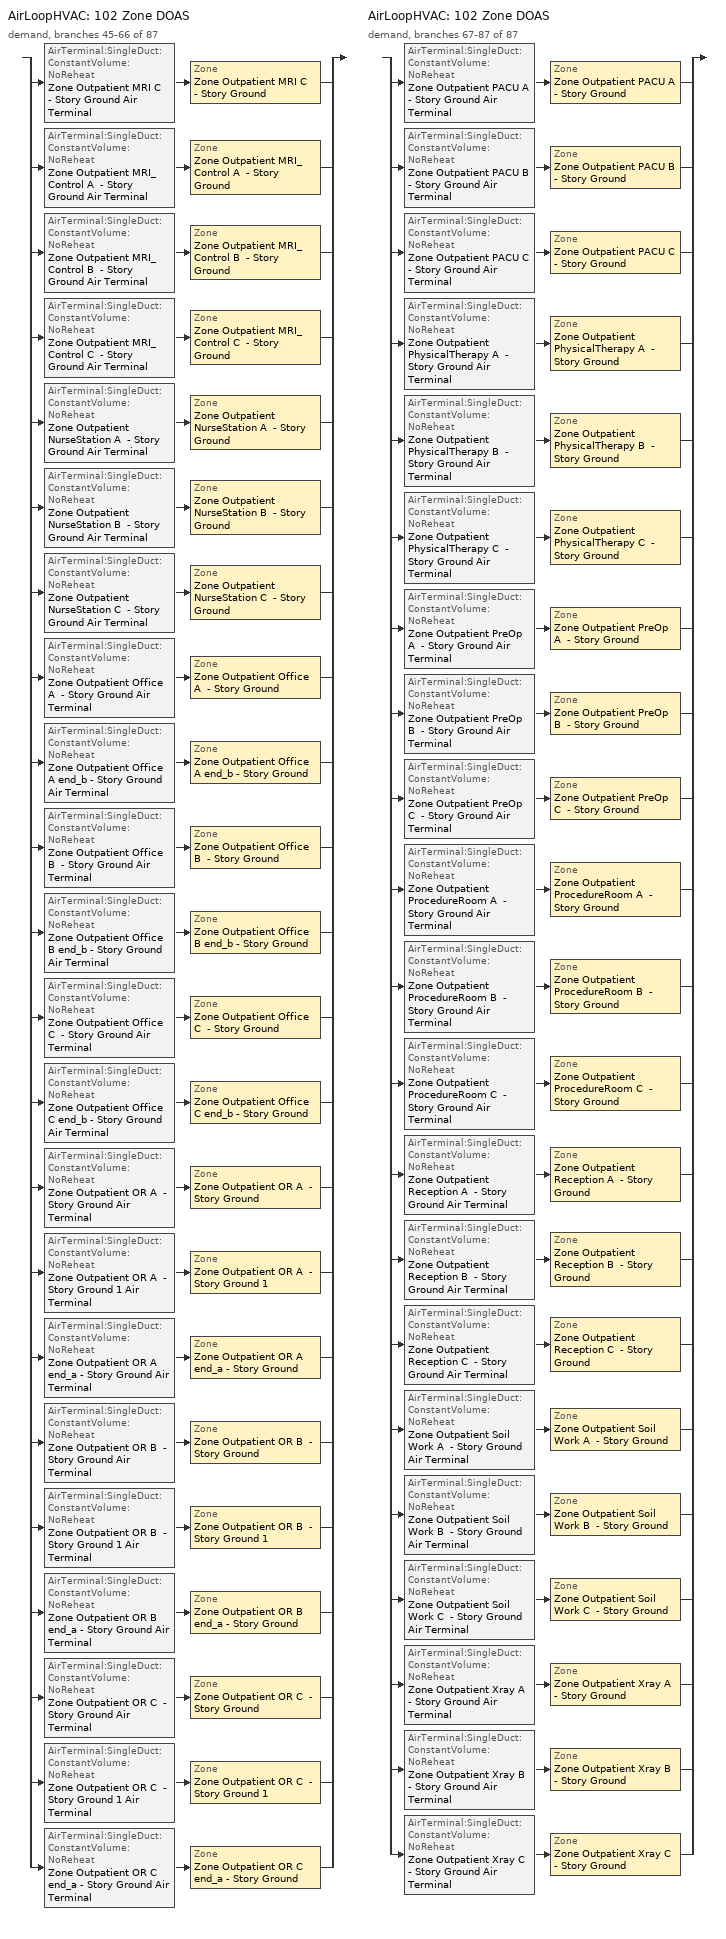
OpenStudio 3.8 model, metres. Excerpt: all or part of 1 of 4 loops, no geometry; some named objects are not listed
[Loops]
AirLoopHVAC '102 Zone DOAS'
 demand, branches 45-66 of 87: split
  | AirTerminal:SingleDuct:ConstantVolume:NoReheat 'Zone Outpatient MRI C  - Story Ground Air Terminal' > Zone 'Zone Outpatient MRI C  - Story Ground'
  | AirTerminal:SingleDuct:ConstantVolume:NoReheat 'Zone Outpatient MRI_Control A  - Story Ground Air Terminal' > Zone 'Zone Outpatient MRI_Control A  - Story Ground'
  | AirTerminal:SingleDuct:ConstantVolume:NoReheat 'Zone Outpatient MRI_Control B  - Story Ground Air Terminal' > Zone 'Zone Outpatient MRI_Control B  - Story Ground'
  | AirTerminal:SingleDuct:ConstantVolume:NoReheat 'Zone Outpatient MRI_Control C  - Story Ground Air Terminal' > Zone 'Zone Outpatient MRI_Control C  - Story Ground'
  | AirTerminal:SingleDuct:ConstantVolume:NoReheat 'Zone Outpatient NurseStation A  - Story Ground Air Terminal' > Zone 'Zone Outpatient NurseStation A  - Story Ground'
  | AirTerminal:SingleDuct:ConstantVolume:NoReheat 'Zone Outpatient NurseStation B  - Story Ground Air Terminal' > Zone 'Zone Outpatient NurseStation B  - Story Ground'
  | AirTerminal:SingleDuct:ConstantVolume:NoReheat 'Zone Outpatient NurseStation C  - Story Ground Air Terminal' > Zone 'Zone Outpatient NurseStation C  - Story Ground'
  | AirTerminal:SingleDuct:ConstantVolume:NoReheat 'Zone Outpatient Office A  - Story Ground Air Terminal' > Zone 'Zone Outpatient Office A  - Story Ground'
  | AirTerminal:SingleDuct:ConstantVolume:NoReheat 'Zone Outpatient Office A end_b - Story Ground Air Terminal' > Zone 'Zone Outpatient Office A end_b - Story Ground'
  | AirTerminal:SingleDuct:ConstantVolume:NoReheat 'Zone Outpatient Office B  - Story Ground Air Terminal' > Zone 'Zone Outpatient Office B  - Story Ground'
  | AirTerminal:SingleDuct:ConstantVolume:NoReheat 'Zone Outpatient Office B end_b - Story Ground Air Terminal' > Zone 'Zone Outpatient Office B end_b - Story Ground'
  | AirTerminal:SingleDuct:ConstantVolume:NoReheat 'Zone Outpatient Office C  - Story Ground Air Terminal' > Zone 'Zone Outpatient Office C  - Story Ground'
  | AirTerminal:SingleDuct:ConstantVolume:NoReheat 'Zone Outpatient Office C end_b - Story Ground Air Terminal' > Zone 'Zone Outpatient Office C end_b - Story Ground'
  | AirTerminal:SingleDuct:ConstantVolume:NoReheat 'Zone Outpatient OR A  - Story Ground Air Terminal' > Zone 'Zone Outpatient OR A  - Story Ground'
  | AirTerminal:SingleDuct:ConstantVolume:NoReheat 'Zone Outpatient OR A  - Story Ground 1 Air Terminal' > Zone 'Zone Outpatient OR A  - Story Ground 1'
  | AirTerminal:SingleDuct:ConstantVolume:NoReheat 'Zone Outpatient OR A end_a - Story Ground Air Terminal' > Zone 'Zone Outpatient OR A end_a - Story Ground'
  | AirTerminal:SingleDuct:ConstantVolume:NoReheat 'Zone Outpatient OR B  - Story Ground Air Terminal' > Zone 'Zone Outpatient OR B  - Story Ground'
  | AirTerminal:SingleDuct:ConstantVolume:NoReheat 'Zone Outpatient OR B  - Story Ground 1 Air Terminal' > Zone 'Zone Outpatient OR B  - Story Ground 1'
  | AirTerminal:SingleDuct:ConstantVolume:NoReheat 'Zone Outpatient OR B end_a - Story Ground Air Terminal' > Zone 'Zone Outpatient OR B end_a - Story Ground'
  | AirTerminal:SingleDuct:ConstantVolume:NoReheat 'Zone Outpatient OR C  - Story Ground Air Terminal' > Zone 'Zone Outpatient OR C  - Story Ground'
  | AirTerminal:SingleDuct:ConstantVolume:NoReheat 'Zone Outpatient OR C  - Story Ground 1 Air Terminal' > Zone 'Zone Outpatient OR C  - Story Ground 1'
  | AirTerminal:SingleDuct:ConstantVolume:NoReheat 'Zone Outpatient OR C end_a - Story Ground Air Terminal' > Zone 'Zone Outpatient OR C end_a - Story Ground'
AirLoopHVAC '102 Zone DOAS'
 demand, branches 67-87 of 87: split
  | AirTerminal:SingleDuct:ConstantVolume:NoReheat 'Zone Outpatient PACU A  - Story Ground Air Terminal' > Zone 'Zone Outpatient PACU A  - Story Ground'
  | AirTerminal:SingleDuct:ConstantVolume:NoReheat 'Zone Outpatient PACU B  - Story Ground Air Terminal' > Zone 'Zone Outpatient PACU B  - Story Ground'
  | AirTerminal:SingleDuct:ConstantVolume:NoReheat 'Zone Outpatient PACU C  - Story Ground Air Terminal' > Zone 'Zone Outpatient PACU C  - Story Ground'
  | AirTerminal:SingleDuct:ConstantVolume:NoReheat 'Zone Outpatient PhysicalTherapy A  - Story Ground Air Terminal' > Zone 'Zone Outpatient PhysicalTherapy A  - Story Ground'
  | AirTerminal:SingleDuct:ConstantVolume:NoReheat 'Zone Outpatient PhysicalTherapy B  - Story Ground Air Terminal' > Zone 'Zone Outpatient PhysicalTherapy B  - Story Ground'
  | AirTerminal:SingleDuct:ConstantVolume:NoReheat 'Zone Outpatient PhysicalTherapy C  - Story Ground Air Terminal' > Zone 'Zone Outpatient PhysicalTherapy C  - Story Ground'
  | AirTerminal:SingleDuct:ConstantVolume:NoReheat 'Zone Outpatient PreOp A  - Story Ground Air Terminal' > Zone 'Zone Outpatient PreOp A  - Story Ground'
  | AirTerminal:SingleDuct:ConstantVolume:NoReheat 'Zone Outpatient PreOp B  - Story Ground Air Terminal' > Zone 'Zone Outpatient PreOp B  - Story Ground'
  | AirTerminal:SingleDuct:ConstantVolume:NoReheat 'Zone Outpatient PreOp C  - Story Ground Air Terminal' > Zone 'Zone Outpatient PreOp C  - Story Ground'
  | AirTerminal:SingleDuct:ConstantVolume:NoReheat 'Zone Outpatient ProcedureRoom A  - Story Ground Air Terminal' > Zone 'Zone Outpatient ProcedureRoom A  - Story Ground'
  | AirTerminal:SingleDuct:ConstantVolume:NoReheat 'Zone Outpatient ProcedureRoom B  - Story Ground Air Terminal' > Zone 'Zone Outpatient ProcedureRoom B  - Story Ground'
  | AirTerminal:SingleDuct:ConstantVolume:NoReheat 'Zone Outpatient ProcedureRoom C  - Story Ground Air Terminal' > Zone 'Zone Outpatient ProcedureRoom C  - Story Ground'
  | AirTerminal:SingleDuct:ConstantVolume:NoReheat 'Zone Outpatient Reception A  - Story Ground Air Terminal' > Zone 'Zone Outpatient Reception A  - Story Ground'
  | AirTerminal:SingleDuct:ConstantVolume:NoReheat 'Zone Outpatient Reception B  - Story Ground Air Terminal' > Zone 'Zone Outpatient Reception B  - Story Ground'
  | AirTerminal:SingleDuct:ConstantVolume:NoReheat 'Zone Outpatient Reception C  - Story Ground Air Terminal' > Zone 'Zone Outpatient Reception C  - Story Ground'
  | AirTerminal:SingleDuct:ConstantVolume:NoReheat 'Zone Outpatient Soil Work A  - Story Ground Air Terminal' > Zone 'Zone Outpatient Soil Work A  - Story Ground'
  | AirTerminal:SingleDuct:ConstantVolume:NoReheat 'Zone Outpatient Soil Work B  - Story Ground Air Terminal' > Zone 'Zone Outpatient Soil Work B  - Story Ground'
  | AirTerminal:SingleDuct:ConstantVolume:NoReheat 'Zone Outpatient Soil Work C  - Story Ground Air Terminal' > Zone 'Zone Outpatient Soil Work C  - Story Ground'
  | AirTerminal:SingleDuct:ConstantVolume:NoReheat 'Zone Outpatient Xray A  - Story Ground Air Terminal' > Zone 'Zone Outpatient Xray A  - Story Ground'
  | AirTerminal:SingleDuct:ConstantVolume:NoReheat 'Zone Outpatient Xray B  - Story Ground Air Terminal' > Zone 'Zone Outpatient Xray B  - Story Ground'
  | AirTerminal:SingleDuct:ConstantVolume:NoReheat 'Zone Outpatient Xray C  - Story Ground Air Terminal' > Zone 'Zone Outpatient Xray C  - Story Ground'
[Sizing:Zone] Zone Cooling Design Supply Air Temperature Input Method=SupplyAirTemperature; Zone Cooling Design Supply Air Temperature {C}=12.7778; Zone Cooling Design Supply Air Temperature Difference {deltaC}=11.11; Zone Heating Design Supply Air Temperature Input Method=SupplyAirTemperature; Zone Heating Design Supply Air Temperature {C}=40; Zone Heating Design Supply Air Temperature Difference {deltaC}=11.11; Zone Cooling Design Supply Air Humidity Ratio {kg-H2O/kg-air}=0.0085; Zone Heating Design Supply Air Humidity Ratio {kg-H2O/kg-air}=0.008; Cooling Design Air Flow Method=DesignDay; Heating Design Air Flow Method=DesignDay; Account for Dedicated Outdoor Air System=Yes; Dedicated Outdoor Air System Control Strategy=NeutralSupplyAir; Dedicated Outdoor Air Low Setpoint Temperature for Design {C}=15.556; Dedicated Outdoor Air High Setpoint Temperature for Design {C}=21.111; Zone Load Sizing Method=Sensible Load Only No Latent Load; Zone Latent Cooling Design Supply Air Humidity Ratio Input Method=HumidityRatioDifference; Zone Cooling Design Supply Air Humidity Ratio Difference {kgWater/kgDryAir}=0.005; Zone Latent Heating Design Supply Air Humidity Ratio Input Method=HumidityRatioDifference; Zone Humidification Design Supply Air Humidity Ratio Difference {kgWater/kgDryAir}=0.005
Zone Outpatient OR A  - Story Ground; Zone Outpatient OR B  - Story Ground; Zone Outpatient OR C  - Story Ground; Zone Outpatient Reception A  - Story Ground; Zone Outpatient Reception B  - Story Ground; Zone Outpatient Reception C  - Story Ground; Zone Outpatient PhysicalTherapy A  - Story Ground; Zone Outpatient PhysicalTherapy B  - Story Ground; Zone Outpatient PhysicalTherapy C  - Story Ground; Zone Outpatient Office A  - Story Ground; Zone Outpatient Office B  - Story Ground; Zone Outpatient Office C  - Story Ground; Zone Outpatient Office A end_b - Story Ground; Zone Outpatient Office B end_b - Story Ground; Zone Outpatient Office C end_b - Story Ground; Zone Outpatient OR A end_a - Story Ground; Zone Outpatient OR B end_a - Story Ground; Zone Outpatient OR C end_a - Story Ground; Zone Outpatient OR A  - Story Ground 1; Zone Outpatient OR B  - Story Ground 1; Zone Outpatient OR C  - Story Ground 1; Zone Outpatient MRI_Control A  - Story Ground; Zone Outpatient MRI_Control B  - Story Ground; Zone Outpatient MRI_Control C  - Story Ground; Zone Outpatient ProcedureRoom A  - Story Ground; Zone Outpatient ProcedureRoom B  - Story Ground; Zone Outpatient ProcedureRoom C  - Story Ground; Zone Outpatient Soil Work A  - Story Ground; Zone Outpatient Soil Work B  - Story Ground; Zone Outpatient Soil Work C  - Story Ground; Zone Outpatient MRI C  - Story Ground; Zone Outpatient PreOp A  - Story Ground; Zone Outpatient PreOp B  - Story Ground; Zone Outpatient PreOp C  - Story Ground; Zone Outpatient NurseStation A  - Story Ground; Zone Outpatient NurseStation B  - Story Ground; Zone Outpatient NurseStation C  - Story Ground; Zone Outpatient Xray A  - Story Ground; Zone Outpatient Xray B  - Story Ground; Zone Outpatient Xray C  - Story Ground; Zone Outpatient PACU A  - Story Ground; Zone Outpatient PACU B  - Story Ground; Zone Outpatient PACU C  - Story Ground
[Zone equipment]
Zone Outpatient OR A  - Story Ground: Zone Outpatient OR A  - Story Ground Air Terminal, Zone Outpatient OR A  - Story Ground FCU
Zone Outpatient OR B  - Story Ground: Zone Outpatient OR B  - Story Ground Air Terminal, Zone Outpatient OR B  - Story Ground FCU
Zone Outpatient OR C  - Story Ground: Zone Outpatient OR C  - Story Ground Air Terminal, Zone Outpatient OR C  - Story Ground FCU
Zone Outpatient Reception A  - Story Ground: Zone Outpatient Reception A  - Story Ground Air Terminal, Zone Outpatient Reception A  - Story Ground FCU
Zone Outpatient Reception B  - Story Ground: Zone Outpatient Reception B  - Story Ground Air Terminal, Zone Outpatient Reception B  - Story Ground FCU
Zone Outpatient Reception C  - Story Ground: Zone Outpatient Reception C  - Story Ground Air Terminal, Zone Outpatient Reception C  - Story Ground FCU
Zone Outpatient PhysicalTherapy A  - Story Ground: Zone Outpatient PhysicalTherapy A  - Story Ground Air Terminal, Zone Outpatient PhysicalTherapy A  - Story Ground FCU
Zone Outpatient PhysicalTherapy B  - Story Ground: Zone Outpatient PhysicalTherapy B  - Story Ground Air Terminal, Zone Outpatient PhysicalTherapy B  - Story Ground FCU
Zone Outpatient PhysicalTherapy C  - Story Ground: Zone Outpatient PhysicalTherapy C  - Story Ground Air Terminal, Zone Outpatient PhysicalTherapy C  - Story Ground FCU
Zone Outpatient Office A  - Story Ground: Zone Outpatient Office A  - Story Ground Air Terminal, Zone Outpatient Office A  - Story Ground FCU
Zone Outpatient Office B  - Story Ground: Zone Outpatient Office B  - Story Ground Air Terminal, Zone Outpatient Office B  - Story Ground FCU
Zone Outpatient Office C  - Story Ground: Zone Outpatient Office C  - Story Ground Air Terminal, Zone Outpatient Office C  - Story Ground FCU
Zone Outpatient Office A end_b - Story Ground: Zone Outpatient Office A end_b - Story Ground Air Terminal, Zone Outpatient Office A end_b - Story Ground FCU
Zone Outpatient Office B end_b - Story Ground: Zone Outpatient Office B end_b - Story Ground Air Terminal, Zone Outpatient Office B end_b - Story Ground FCU
Zone Outpatient Office C end_b - Story Ground: Zone Outpatient Office C end_b - Story Ground Air Terminal, Zone Outpatient Office C end_b - Story Ground FCU
Zone Outpatient OR A end_a - Story Ground: Zone Outpatient OR A end_a - Story Ground Air Terminal, Zone Outpatient OR A end_a - Story Ground FCU
Zone Outpatient OR B end_a - Story Ground: Zone Outpatient OR B end_a - Story Ground Air Terminal, Zone Outpatient OR B end_a - Story Ground FCU
Zone Outpatient OR C end_a - Story Ground: Zone Outpatient OR C end_a - Story Ground Air Terminal, Zone Outpatient OR C end_a - Story Ground FCU
Zone Outpatient OR A  - Story Ground 1: Zone Outpatient OR A  - Story Ground 1 Air Terminal, Zone Outpatient OR A  - Story Ground 1 FCU
Zone Outpatient OR B  - Story Ground 1: Zone Outpatient OR B  - Story Ground 1 Air Terminal, Zone Outpatient OR B  - Story Ground 1 FCU
Zone Outpatient OR C  - Story Ground 1: Zone Outpatient OR C  - Story Ground 1 Air Terminal, Zone Outpatient OR C  - Story Ground 1 FCU
Zone Outpatient MRI_Control A  - Story Ground: Zone Outpatient MRI_Control A  - Story Ground Exhaust Fan, Zone Outpatient MRI_Control A  - Story Ground Air Terminal, Zone Outpatient MRI_Control A  - Story Ground FCU
Zone Outpatient MRI_Control B  - Story Ground: Zone Outpatient MRI_Control B  - Story Ground Exhaust Fan, Zone Outpatient MRI_Control B  - Story Ground Air Terminal, Zone Outpatient MRI_Control B  - Story Ground FCU
Zone Outpatient MRI_Control C  - Story Ground: Zone Outpatient MRI_Control C  - Story Ground Exhaust Fan, Zone Outpatient MRI_Control C  - Story Ground Air Terminal, Zone Outpatient MRI_Control C  - Story Ground FCU
Zone Outpatient ProcedureRoom A  - Story Ground: Zone Outpatient ProcedureRoom A  - Story Ground Air Terminal, Zone Outpatient ProcedureRoom A  - Story Ground FCU
Zone Outpatient ProcedureRoom B  - Story Ground: Zone Outpatient ProcedureRoom B  - Story Ground Air Terminal, Zone Outpatient ProcedureRoom B  - Story Ground FCU
Zone Outpatient ProcedureRoom C  - Story Ground: Zone Outpatient ProcedureRoom C  - Story Ground Air Terminal, Zone Outpatient ProcedureRoom C  - Story Ground FCU
Zone Outpatient Soil Work A  - Story Ground: Zone Outpatient Soil Work A  - Story Ground Exhaust Fan, Zone Outpatient Soil Work A  - Story Ground Air Terminal, Zone Outpatient Soil Work A  - Story Ground FCU
Zone Outpatient Soil Work B  - Story Ground: Zone Outpatient Soil Work B  - Story Ground Exhaust Fan, Zone Outpatient Soil Work B  - Story Ground Air Terminal, Zone Outpatient Soil Work B  - Story Ground FCU
Zone Outpatient Soil Work C  - Story Ground: Zone Outpatient Soil Work C  - Story Ground Exhaust Fan, Zone Outpatient Soil Work C  - Story Ground Air Terminal, Zone Outpatient Soil Work C  - Story Ground FCU
Zone Outpatient MRI C  - Story Ground: Zone Outpatient MRI C  - Story Ground Exhaust Fan, Zone Outpatient MRI C  - Story Ground Air Terminal, Zone Outpatient MRI C  - Story Ground FCU
Zone Outpatient PreOp A  - Story Ground: Zone Outpatient PreOp A  - Story Ground Air Terminal, Zone Outpatient PreOp A  - Story Ground FCU
Zone Outpatient PreOp B  - Story Ground: Zone Outpatient PreOp B  - Story Ground Air Terminal, Zone Outpatient PreOp B  - Story Ground FCU
Zone Outpatient PreOp C  - Story Ground: Zone Outpatient PreOp C  - Story Ground Air Terminal, Zone Outpatient PreOp C  - Story Ground FCU
Zone Outpatient NurseStation A  - Story Ground: Zone Outpatient NurseStation A  - Story Ground Air Terminal, Zone Outpatient NurseStation A  - Story Ground FCU
Zone Outpatient NurseStation B  - Story Ground: Zone Outpatient NurseStation B  - Story Ground Air Terminal, Zone Outpatient NurseStation B  - Story Ground FCU
Zone Outpatient NurseStation C  - Story Ground: Zone Outpatient NurseStation C  - Story Ground Air Terminal, Zone Outpatient NurseStation C  - Story Ground FCU
Zone Outpatient Xray A  - Story Ground: Zone Outpatient Xray A  - Story Ground Air Terminal, Zone Outpatient Xray A  - Story Ground FCU
Zone Outpatient Xray B  - Story Ground: Zone Outpatient Xray B  - Story Ground Air Terminal, Zone Outpatient Xray B  - Story Ground FCU
Zone Outpatient Xray C  - Story Ground: Zone Outpatient Xray C  - Story Ground Air Terminal, Zone Outpatient Xray C  - Story Ground FCU
Zone Outpatient PACU A  - Story Ground: Zone Outpatient PACU A  - Story Ground Air Terminal, Zone Outpatient PACU A  - Story Ground FCU
Zone Outpatient PACU B  - Story Ground: Zone Outpatient PACU B  - Story Ground Air Terminal, Zone Outpatient PACU B  - Story Ground FCU
Zone Outpatient PACU C  - Story Ground: Zone Outpatient PACU C  - Story Ground Air Terminal, Zone Outpatient PACU C  - Story Ground FCU
[Fan:ZoneExhaust] Availability Schedule=OutPatientHealthCare Hours_of_operation; Fan Total Efficiency=0.0273754; Pressure Rise {Pa}=124.544; Flow Fraction Schedule=OutPatientHealthCare Hours_of_operation; System Availability Manager Coupling Mode=Decoupled
Name | Maximum Flow Rate {m3/s}
Zone Outpatient MRI C  - Story Ground Exhaust Fan | 0.0631858
Zone Outpatient MRI_Control A  - Story Ground Exhaust Fan; Zone Outpatient MRI_Control C  - Story Ground Exhaust Fan | 0.0242114
Zone Outpatient MRI_Control B  - Story Ground Exhaust Fan | 0.268269
Zone Outpatient Soil Work A  - Story Ground Exhaust Fan; Zone Outpatient Soil Work C  - Story Ground Exhaust Fan | 0.0866098
Zone Outpatient Soil Work B  - Story Ground Exhaust Fan | 0.959661
[AirTerminal:SingleDuct:ConstantVolume:NoReheat] Availability Schedule=Always On Discrete
Name | Maximum Air Flow Rate {m3/s}
Zone Outpatient MRI C  - Story Ground Air Terminal | 0.0189557
Zone Outpatient MRI_Control A  - Story Ground Air Terminal; Zone Outpatient MRI_Control C  - Story Ground Air Terminal | 0.0072634
Zone Outpatient MRI_Control B  - Story Ground Air Terminal | 0.0804806
Zone Outpatient NurseStation A  - Story Ground Air Terminal; Zone Outpatient NurseStation C  - Story Ground Air Terminal | 0.0414737
Zone Outpatient NurseStation B  - Story Ground Air Terminal | 0.45954
Zone Outpatient Office A  - Story Ground Air Terminal; Zone Outpatient Office C  - Story Ground Air Terminal | 0.0729005
Zone Outpatient Office A end_b - Story Ground Air Terminal; Zone Outpatient Office C end_b - Story Ground Air Terminal | 0.0098755
Zone Outpatient Office B  - Story Ground Air Terminal | 1.01068
Zone Outpatient Office B end_b - Story Ground Air Terminal | 0.136912
Zone Outpatient OR A  - Story Ground Air Terminal; Zone Outpatient OR C  - Story Ground Air Terminal | 0.00740317
Zone Outpatient OR A  - Story Ground 1 Air Terminal; Zone Outpatient OR C  - Story Ground 1 Air Terminal | 0.0371434
Zone Outpatient OR A end_a - Story Ground Air Terminal; Zone Outpatient OR C end_a - Story Ground Air Terminal | 0.0499084
Zone Outpatient OR B  - Story Ground Air Terminal | 0.102636
Zone Outpatient OR B  - Story Ground 1 Air Terminal | 0.41156
Zone Outpatient OR B end_a - Story Ground Air Terminal | 0.553
Zone Outpatient PACU A  - Story Ground Air Terminal; Zone Outpatient PACU C  - Story Ground Air Terminal | 0.0456213
Zone Outpatient PACU B  - Story Ground Air Terminal | 0.505497
Zone Outpatient PhysicalTherapy A  - Story Ground Air Terminal; Zone Outpatient PhysicalTherapy C  - Story Ground Air Terminal | 0.105727
Zone Outpatient PhysicalTherapy B  - Story Ground Air Terminal | 1.46578
Zone Outpatient PreOp A  - Story Ground Air Terminal; Zone Outpatient PreOp C  - Story Ground Air Terminal | 0.025367
Zone Outpatient PreOp B  - Story Ground Air Terminal | 0.281074
Zone Outpatient ProcedureRoom A  - Story Ground Air Terminal; Zone Outpatient ProcedureRoom C  - Story Ground Air Terminal | 0.0194281
Zone Outpatient ProcedureRoom B  - Story Ground Air Terminal | 0.215269
Zone Outpatient Reception A  - Story Ground Air Terminal; Zone Outpatient Reception C  - Story Ground Air Terminal | 0.0743761
Zone Outpatient Reception B  - Story Ground Air Terminal | 1.03114
Zone Outpatient Soil Work A  - Story Ground Air Terminal; Zone Outpatient Soil Work C  - Story Ground Air Terminal | 0.028893
Zone Outpatient Soil Work B  - Story Ground Air Terminal | 0.320143
Zone Outpatient Xray A  - Story Ground Air Terminal; Zone Outpatient Xray C  - Story Ground Air Terminal | 0.0389744
Zone Outpatient Xray B  - Story Ground Air Terminal | 0.431847
[Schedule:Ruleset]
OutPatientHealthCare Hours_of_operation: Default Day Schedule=OutPatientHealthCare Hours_of_operation Default; Summer Design Day Schedule=OutPatientHealthCare Hours_of_operation Summer Design Day; Winter Design Day Schedule=OutPatientHealthCare Hours_of_operation Winter Design Day
[Schedule:Day]
OutPatientHealthCare Hours_of_operation Default; autogen OutPatientHealthCare Hours_of_operation 0_day_sch; autogen OutPatientHealthCare Hours_of_operation 1_day_sch: Average, 24, 0, 1
OutPatientHealthCare Hours_of_operation Winter Design Day; OutPatientHealthCare Hours_of_operation Summer Design Day: 24, 0, 1
[Schedule:Rule] Schedule Ruleset=OutPatientHealthCare Hours_of_operation; Apply Sunday=Yes; Apply Monday=Yes; Apply Tuesday=Yes; Apply Wednesday=Yes; Apply Thursday=Yes; Apply Friday=Yes; Apply Saturday=Yes; Date Specification Type=SpecificDates; Specific Month 1=1; Specific Month 2=1; Specific Month 3=1; Specific Month 4=1; Specific Month 5=2; Specific Month 6=2; Specific Month 7=2; Specific Month 8=2; Specific Month 9=3; Specific Month 10=3; Specific Month 11=3; Specific Month 12=3; Specific Month 14=4; Specific Month 15=4; Specific Month 16=4; Specific Month 17=4; Specific Month 18=5; Specific Month 19=5; Specific Month 20=5; Specific Month 21=5; Specific Month 22=6; Specific Month 23=6; Specific Month 24=6; Specific Month 25=6; Specific Month 27=7; Specific Month 28=7; Specific Month 29=7; Specific Month 30=7; Specific Month 31=8; Specific Month 32=8; Specific Month 33=8; Specific Month 34=8; Specific Month 35=9; Specific Month 36=9; Specific Month 37=9; Specific Month 38=9; Specific Month 39=9; Specific Month 40=10; Specific Month 41=10; Specific Month 42=10; Specific Month 43=10; Specific Month 44=11; Specific Month 45=11; Specific Month 46=11; Specific Month 47=11; Specific Month 48=12; Specific Month 49=12; Specific Month 50=12; Specific Month 51=12; Specific Month 52=12
Name | Rule Order | Day Schedule | Specific Day 1 | Specific Day 2 | Specific Day 3 | Specific Day 4 | Specific Day 5 | Specific Day 6 | Specific Day 7 | Specific Day 8 | Specific Day 9 | Specific Day 10 | Specific Day 11 | Specific Day 12 | Specific Month 13 | Specific Day 13 | Specific Day 14 | Specific Day 15 | Specific Day 16 | Specific Day 17 | Specific Day 18 | Specific Day 19 | Specific Day 20 | Specific Day 21 | Specific Day 22 | Specific Day 23 | Specific Day 24 | Specific Day 25 | Specific Month 26 | Specific Day 26 | Specific Day 27 | Specific Day 28 | Specific Day 29 | Specific Day 30 | Specific Day 31 | Specific Day 32 | Specific Day 33 | Specific Day 34 | Specific Day 35 | Specific Day 36 | Specific Day 37 | Specific Day 38 | Specific Day 39 | Specific Day 40 | Specific Day 41 | Specific Day 42 | Specific Day 43 | Specific Day 44 | Specific Day 45 | Specific Day 46 | Specific Day 47 | Specific Day 48 | Specific Day 49 | Specific Day 50 | Specific Day 51 | Specific Day 52
autogen OutPatientHealthCare Hours_of_operation 0 | 0 | autogen OutPatientHealthCare Hours_of_operation 0_day_sch | 6 | 13 | 20 | 27 | 3 | 10 | 17 | 24 | 3 | 10 | 17 | 24 | 3 | 31 | 7 | 14 | 21 | 28 | 5 | 12 | 19 | 26 | 2 | 9 | 16 | 23 | 6 | 30 | 7 | 14 | 21 | 28 | 4 | 11 | 18 | 25 | 1 | 8 | 15 | 22 | 29 | 6 | 13 | 20 | 27 | 3 | 10 | 17 | 24 | 1 | 8 | 15 | 22 | 29
autogen OutPatientHealthCare Hours_of_operation 1 | 1 | autogen OutPatientHealthCare Hours_of_operation 1_day_sch | 7 | 14 | 21 | 28 | 4 | 11 | 18 | 25 | 4 | 11 | 18 | 25 | 4 | 1 | 8 | 15 | 22 | 29 | 6 | 13 | 20 | 27 | 3 | 10 | 17 | 24 | 7 | 1 | 8 | 15 | 22 | 29 | 5 | 12 | 19 | 26 | 2 | 9 | 16 | 23 | 30 | 7 | 14 | 21 | 28 | 4 | 11 | 18 | 25 | 2 | 9 | 16 | 23 | 30
[Schedule:Constant]
Always On Discrete: Value=1
